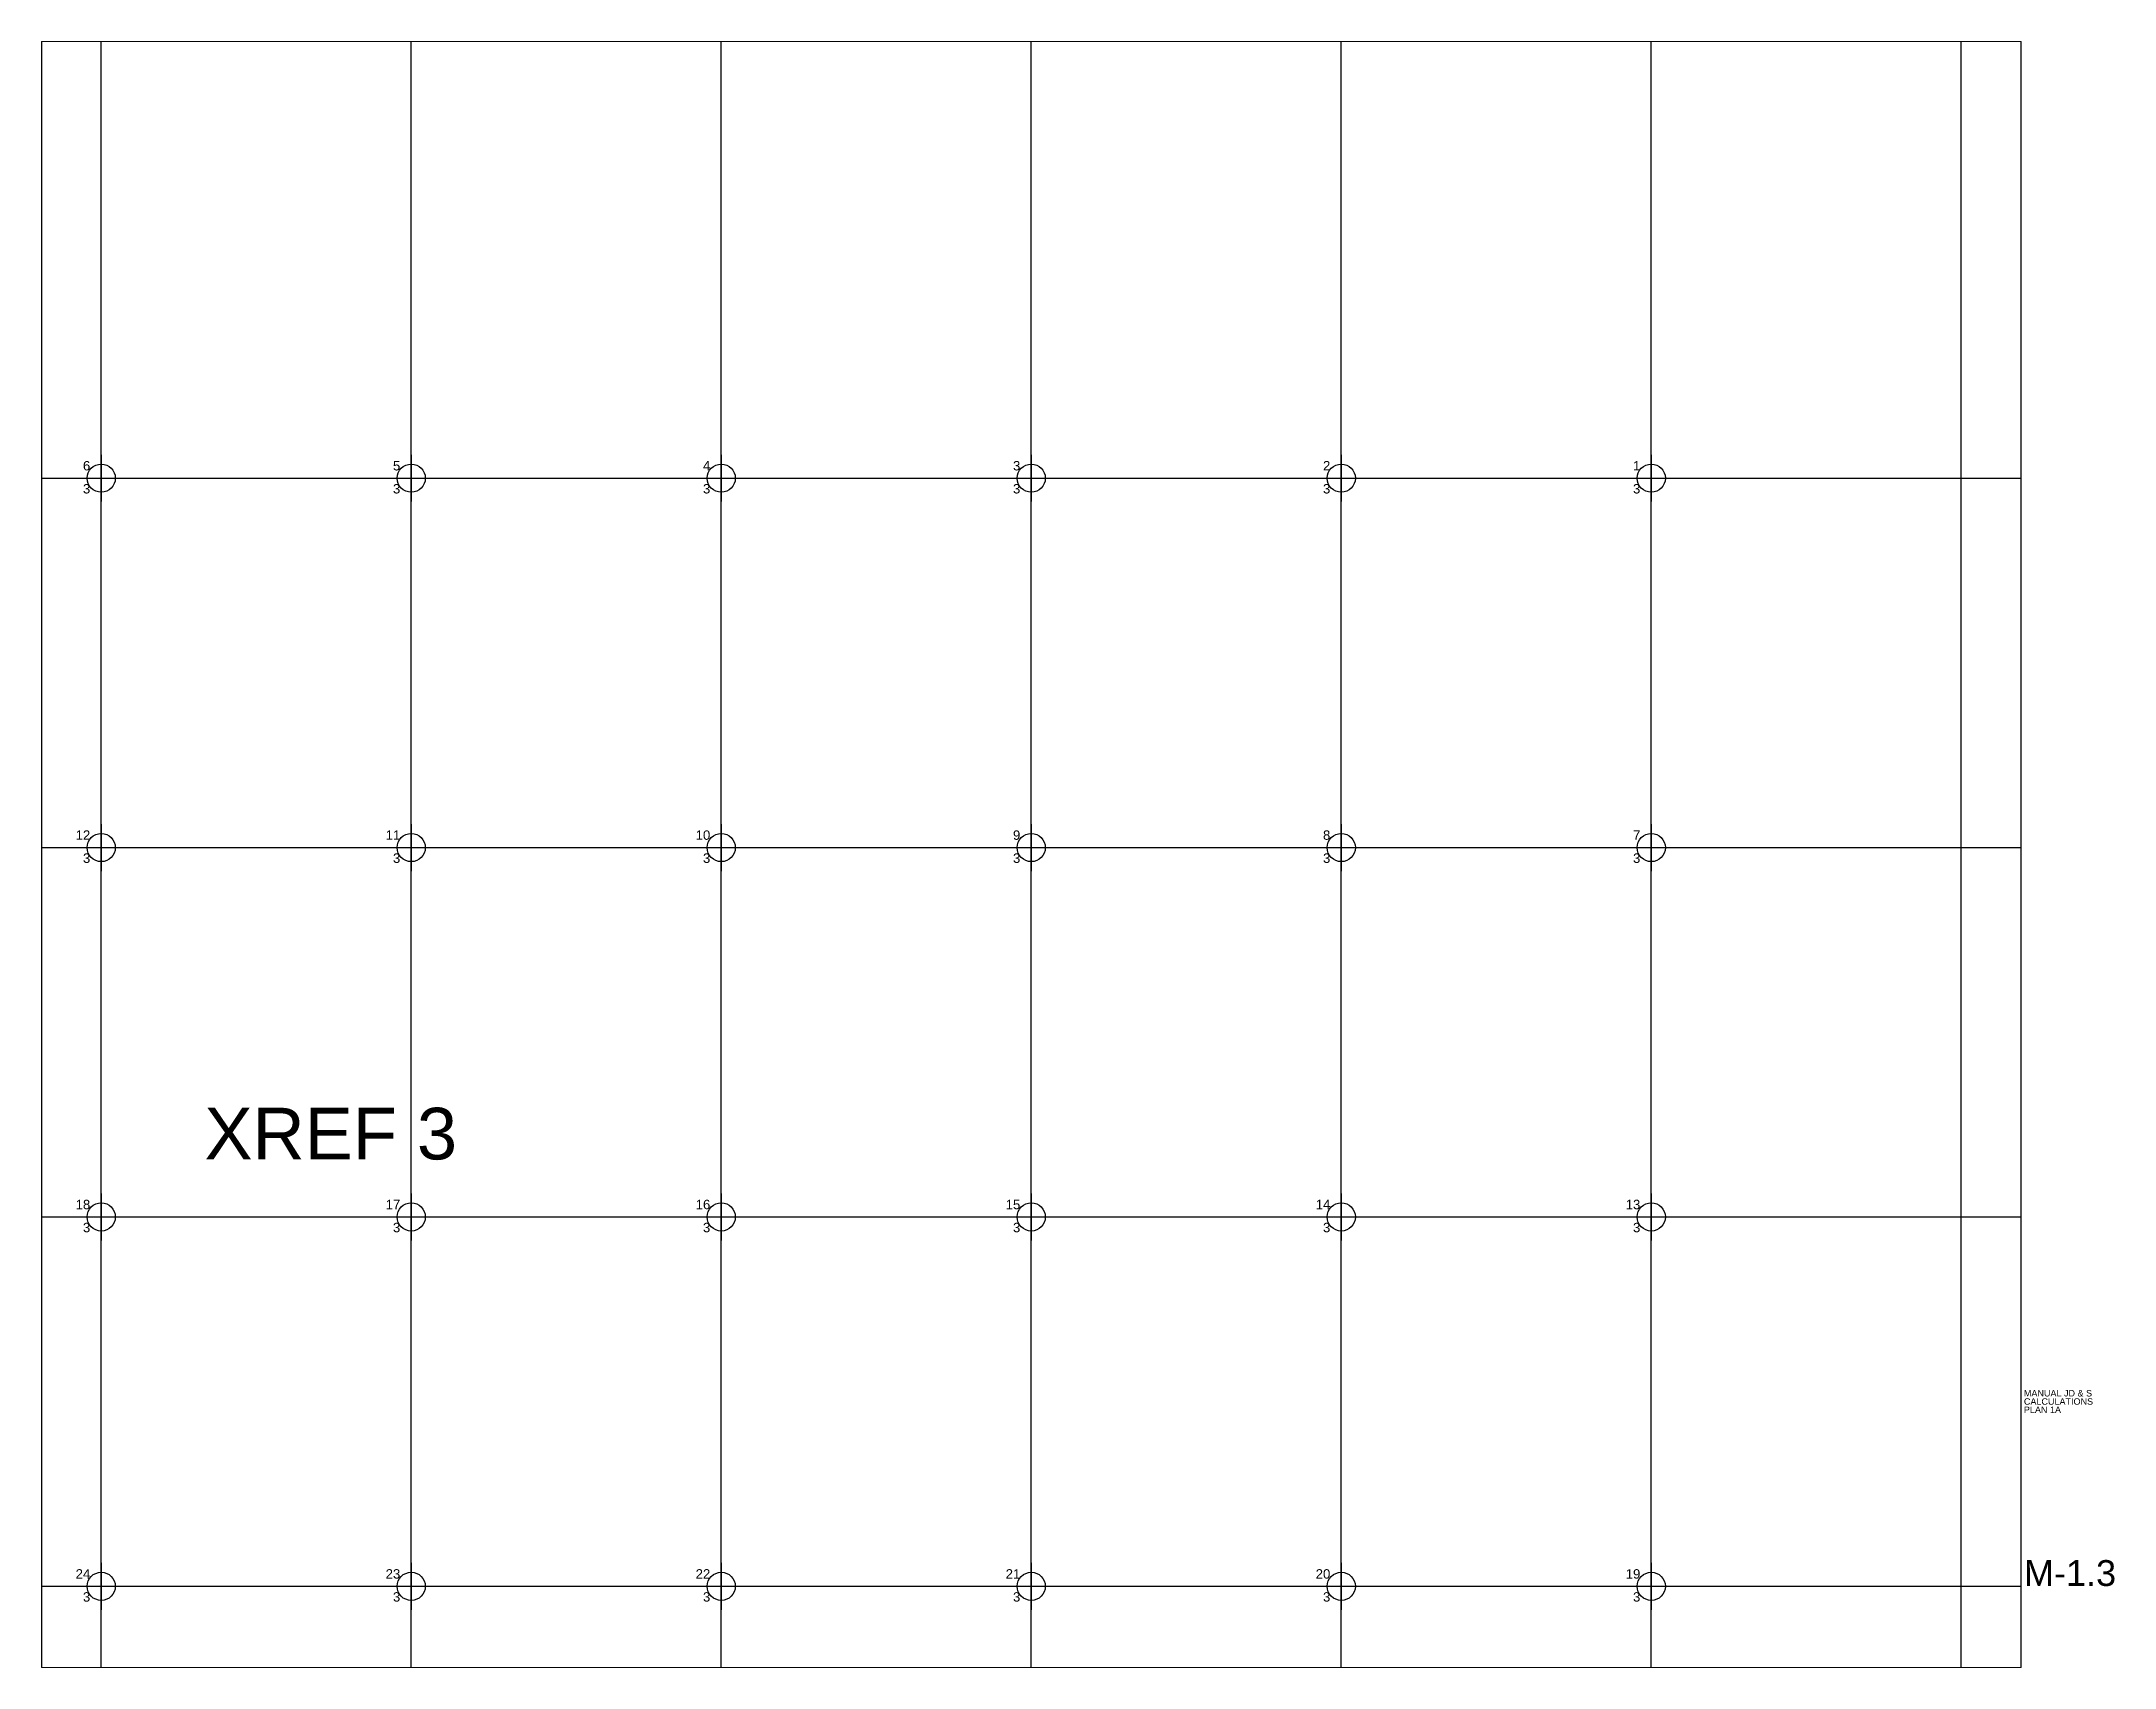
# Paper-space layout 'M-1.3' of a CAD drawing. Header units: inches. Extents: x 0.8 to 40.9, y -0.9 to 30.6.
# The model-space entities are those that its viewports show. They can reach past a viewport. Long polylines and large blocks are cut down to what shows.
import ezdxf
from ezdxf.enums import TextEntityAlignment as Align

# ---------------------------------------------------------------- set-up
doc = ezdxf.new("R2010")
doc.units = ezdxf.units.IN
doc.header["$MEASUREMENT"] = 0
doc.layers.add('GEC_DESCRIPTION_TITLE', color=3, linetype='Continuous')
doc.layers.add('GEC_VIEWPORT', color=253, linetype='Continuous', plot=False)
doc.layers.add('M_NOPRINT', color=3, linetype='Continuous', plot=False)
doc.styles.add('A2', font='arial.ttf', dxfattribs={"width": 0.85})
doc.styles.add('shbd-text', font='arial.ttf')
doc.styles.get("Standard").update_dxf_attribs({"font": 'arial.ttf'})

# ---------------------------------------------------------------- blocks, each defined once
blk = doc.blocks.new('Sheet-Info')
at = {"color": 2, "linetype": 'Continuous', "style": 'A2'}
for tag, p in [('SHT_NAME_1', (39.131, 4.377)), ('SHT_NAME_2', (39.131, 4.217)), ('SHT_NAME_3', (39.131, 4.057)), ('SHT_NAME_4', (39.131, 3.88)), ('SHT_NAME_5', (39.131, 3.704)), ('ENGINEER', (40.24, 2.424)), ('DRAFTER', (40.24, 2.151))]:
    blk.add_attdef(tag, p, '', height=0.125, dxfattribs=at)
at = {"color": 3, "linetype": 'Continuous', "ltscale": 12, "style": 'shbd-text'}
blk.add_attdef('SHT-NO.', (39.131, 0.709), '', height=0.5, dxfattribs=at)
blk = doc.blocks.new('S_COOR')
for p, q in [((0, 5), (0, -5)), ((-5, 0), (5, 0))]:
    blk.add_line(p, q)
blk.add_circle((0, 0), 3)
for tag, p in [('ID2', (-2.33, 1.65)), ('ID1', (-2.33, -3.26))]:
    blk.add_attdef(tag, text='', height=2).set_placement(p, align=Align.RIGHT)

msp = doc.modelspace()

# ---------------------------------------------------------------- linework, layer by layer
at = {"layer": 'GEC_VIEWPORT', "color": 1}
for p, q in [((144.948, -8.477), (144.948, 23)), ((150.948, -8.477), (150.948, 23)), ((156.948, -8.477), (156.948, 23)), ((162.948, -8.477), (162.948, 23)), ((168.948, -8.477), (168.948, 23)), ((174.948, -8.477), (174.948, 23)), ((180.948, -8.477), (180.948, 23))]:
    msp.add_line(p, q, dxfattribs=at)
for p in [(19.156, 14.546), (19.156, 7.396), (19.156, 0.246), (19.156, -6.904)]:
    msp.add_xline(p, (1, 0), dxfattribs=at)
at = {"layer": 'GEC_VIEWPORT', "color": 140}
msp.add_lwpolyline([(143.792, -8.477), (182.104, -8.477), (182.104, 23), (143.792, 23)], close=True, dxfattribs=at)

# ---------------------------------------------------------------- block references
at = {"layer": 'M_NOPRINT', "xscale": 0.09090909090909091, "yscale": 0.09090909090909091, "zscale": 0.09090909090909091}
for p, values in [((144.948, 14.546), {'ID1': '3', 'ID2': ' 6'}), ((150.948, 14.546), {'ID1': '3', 'ID2': ' 5'}), ((156.948, 14.546), {'ID1': '3', 'ID2': ' 4'}), ((162.948, 14.546), {'ID1': '3', 'ID2': ' 3'}), ((168.948, 14.546), {'ID1': '3', 'ID2': ' 2'}), ((174.948, 14.546), {'ID1': '3', 'ID2': '1'}), ((144.948, 7.396), {'ID1': '3', 'ID2': ' 12'}), ((150.948, 7.396), {'ID1': '3', 'ID2': ' 11'}), ((156.948, 7.396), {'ID1': '3', 'ID2': ' 10'}), ((162.948, 7.396), {'ID1': '3', 'ID2': ' 9'}), ((168.948, 7.396), {'ID1': '3', 'ID2': ' 8'}), ((174.948, 7.396), {'ID1': '3', 'ID2': ' 7'}), ((144.948, 0.246), {'ID1': '3', 'ID2': ' 18'}), ((150.948, 0.246), {'ID1': '3', 'ID2': ' 17'}), ((156.948, 0.246), {'ID1': '3', 'ID2': ' 16'}), ((162.948, 0.246), {'ID1': '3', 'ID2': ' 15'}), ((168.948, 0.246), {'ID1': '3', 'ID2': ' 14'}), ((174.948, 0.246), {'ID1': '3', 'ID2': ' 13'}), ((144.948, -6.904), {'ID1': '3', 'ID2': ' 24'}), ((150.948, -6.904), {'ID1': '3', 'ID2': ' 23'}), ((156.948, -6.904), {'ID1': '3', 'ID2': ' 22'}), ((162.948, -6.904), {'ID1': '3', 'ID2': ' 21'}), ((168.948, -6.904), {'ID1': '3', 'ID2': ' 20'}), ((174.948, -6.904), {'ID1': '3', 'ID2': ' 19'})]:
    msp.add_blockref('S_COOR', p, dxfattribs=at).add_auto_attribs(values)

# ---------------------------------------------------------------- texts
at = {"layer": 'GEC_VIEWPORT', "color": 2, "style": 'shbd-text'}
msp.add_text('XREF 3', height=1, dxfattribs=at).set_placement((146.946, 1.359))

psp = doc.layouts.new('M-1.3')

# ---------------------------------------------------------------- block references
at = {"layer": 'GEC_DESCRIPTION_TITLE'}
ref = psp.add_blockref('Sheet-Info', (-0.005, -0.029), dxfattribs=at)
ref.add_attrib('SHT-NO.', 'M-1.3', (39.126, 0.68), dxfattribs={"layer": '0', "color": 3, "linetype": 'Continuous', "ltscale": 12, "height": 0.5, "style": 'shbd-text'})
ref.add_attrib('SHT_NAME_1', 'MANUAL JD & S', (39.126, 4.348), dxfattribs={"layer": '0', "color": 2, "linetype": 'Continuous', "height": 0.125, "style": 'A2'})
ref.add_attrib('SHT_NAME_2', 'CALCULATIONS', (39.126, 4.188), dxfattribs={"layer": '0', "color": 2, "linetype": 'Continuous', "height": 0.125, "style": 'A2'})
ref.add_attrib('SHT_NAME_3', 'PLAN 1A', (39.126, 4.028), dxfattribs={"layer": '0', "color": 2, "linetype": 'Continuous', "height": 0.125, "style": 'A2'})

# ---------------------------------------------------------------- viewports
at = {"layer": 'GEC_VIEWPORT'}
psp.add_viewport(center=(19.914, 14.839), size=(38.313, 31.47526), view_center_point=(162.948, 7.262), view_height=31.47526, dxfattribs=at)

doc.saveas('drawing.dxf')
